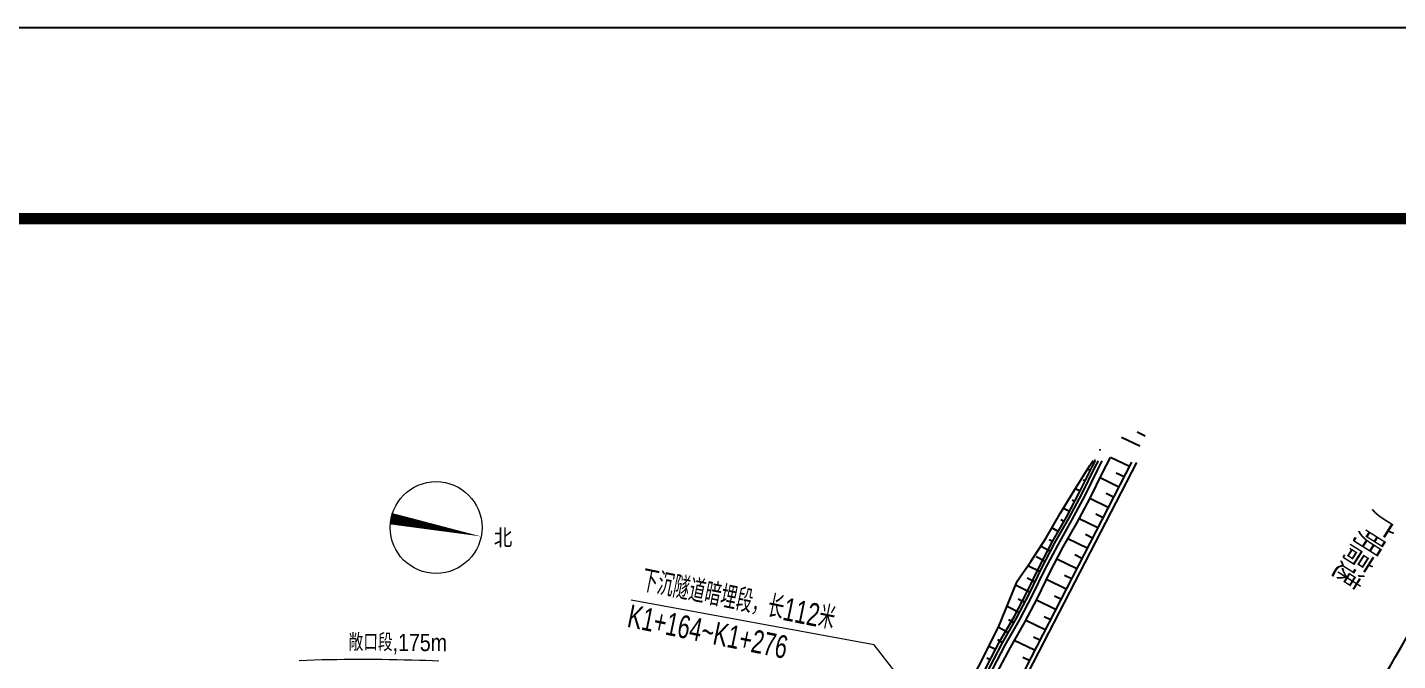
# Model space of a CAD drawing. Extents: x 141823 to 183823, y -39186 to 56515.
# Drawn here: x 145451 to 152610, y -12797 to -9486 of the extents above; entities that cross this region are included whole.
import ezdxf
from ezdxf.enums import TextEntityAlignment as Align

# ---------------------------------------------------------------- set-up
doc = ezdxf.new("R2010")
doc.units = 0
doc.header["$LTSCALE"] = 1000
doc.header["$MEASUREMENT"] = 0
doc.linetypes.add('ACAD_ISO04W100', pattern=[30, 24, -3, 0, -3])
for name, color, linetype in [('0-段落划分', 2, 'Continuous'), ('HIDE_B', 7, 'Continuous'), ('图框', 7, 'Continuous')]:
    doc.layers.add(name, color=color, linetype=linetype)
for name, color, linetype, lineweight in [('DIM_SYMB', 3, 'Continuous', 15), ('PUB_TEXT', 7, 'Continuous', 15), ('标注', 4, 'Continuous', 15), ('隧道', 6, 'Continuous', 5)]:
    doc.layers.add(name, color=color, linetype=linetype, lineweight=lineweight)
doc.styles.add('_TCH_DIM', font='hztxt_e.shx', dxfattribs={"width": 0.7, "bigfont": 'hztxt.shx'})
doc.styles.get("Standard").update_dxf_attribs({"font": 'hztxt_e.shx', "width": 0.7, "bigfont": 'hztxt.shx'})

# ---------------------------------------------------------------- blocks, each defined once
blk = doc.blocks.new('ac')
at = {"layer": '0-段落划分', "color": 2, "linetype": 'Continuous'}
for p, q in [((-9952827.29, 2543761.56), (-9952827.89, 2543760.14)), ((-9952825.47, 2543760.72), (-9952826.86, 2543757.45)), ((-9952821.83, 2543759.06), (-9952823.26, 2543755.71)), ((-9952820.01, 2543758.23), (-9952820.61, 2543756.83)), ((-9952818.19, 2543757.4), (-9952819.62, 2543754.05)), ((-9952816.37, 2543756.56), (-9952816.94, 2543755.24)), ((-9952814.55, 2543755.73), (-9952815.95, 2543752.45)), ((-9952824.45, 2543753.95), (-9952824.54, 2543753.75)), ((-9952822.64, 2543753.1), (-9952822.71, 2543752.95)), ((-9952812.73, 2543754.9), (-9952813.27, 2543753.63)), ((-9952810.91, 2543754.07), (-9952812.32, 2543750.76)), ((-9952809.09, 2543753.24), (-9952809.63, 2543751.98)), ((-9952820.81, 2543752.28), (-9952821.02, 2543751.82)), ((-9952818.98, 2543751.48), (-9952819.12, 2543751.16)), ((-9952817.15, 2543750.69), (-9952817.51, 2543749.84)), ((-9952807.27, 2543752.4), (-9952808.74, 2543748.97)), ((-9952805.45, 2543751.57), (-9952806, 2543750.29)), ((-9952803.63, 2543750.74), (-9952805.13, 2543747.22)), ((-9952815.33, 2543749.85), (-9952815.55, 2543749.37)), ((-9952813.52, 2543749), (-9952814.02, 2543747.93)), ((-9952811.72, 2543748.13), (-9952812.01, 2543747.57)), ((-9952801.81, 2543749.91), (-9952802.35, 2543748.66)), ((-9952799.99, 2543749.08), (-9952801.49, 2543745.58)), ((-9952798.18, 2543748.24), (-9952798.67, 2543747.08)), ((-9952809.94, 2543747.22), (-9952810.52, 2543746.07)), ((-9952808.16, 2543746.31), (-9952808.45, 2543745.73)), ((-9952806.43, 2543746.06), (-9952807.26, 2543744.28)), ((-9952796.36, 2543747.41), (-9952797.82, 2543743.99)), ((-9952794.54, 2543746.58), (-9952795.01, 2543745.47)), ((-9952792.72, 2543745.75), (-9952794.19, 2543742.29)), ((-9952804.62, 2543745.22), (-9952805.37, 2543743.59)), ((-9952802.79, 2543744.4), (-9952803.74, 2543742.2)), ((-9952800.95, 2543743.61), (-9952801.56, 2543742.2)), ((-9952790.9, 2543744.92), (-9952791.37, 2543743.81)), ((-9952789.08, 2543744.08), (-9952790.62, 2543740.47)), ((-9952799.12, 2543742.82), (-9952800.24, 2543740.21)), ((-9952797.3, 2543741.98), (-9952797.84, 2543740.82)), ((-9952795.49, 2543741.14), (-9952796.45, 2543739.08)), ((-9952787.26, 2543743.25), (-9952787.74, 2543742.12)), ((-9952793.69, 2543740.26), (-9952794.17, 2543739.34)), ((-9952791.92, 2543739.34), (-9952792.82, 2543737.58)), ((-9952790.14, 2543738.43), (-9952790.57, 2543737.59)), ((-9952788.87, 2543737.29), (-9952789.44, 2543736.05)), ((-9952787.05, 2543736.45), (-9952787.34, 2543735.84))]:
    blk.add_line(p, q, dxfattribs=at)
at = {"layer": '0-段落划分', "color": 2}
for p, q in [((-9952822.61, 2543760.24), (-9952735.39, 2543720.36)), ((-9952822.61, 2543759.42), (-9952735.75, 2543719.7))]:
    blk.add_line(p, q, dxfattribs=at)
at = {"layer": '0-段落划分', "color": 2, "linetype": 'Continuous', "flags": 128}
for points in [[(-9952807.19, 2543748.17), (-9952811.56, 2543750.4), (-9952816.01, 2543752.48), (-9952820.52, 2543754.44), (-9952823.26, 2543755.71)], [(-9952808.16, 2543746.31), (-9952812.52, 2543748.54), (-9952816.97, 2543750.61), (-9952821.48, 2543752.57), (-9952822.64, 2543753.1)], [(-9952807.65, 2543747.29), (-9952812.02, 2543749.51), (-9952816.47, 2543751.59), (-9952820.98, 2543753.55), (-9952822.61, 2543754.3)], [(-9952807.65, 2543747.29), (-9952812.02, 2543749.51), (-9952816.47, 2543751.59), (-9952820.98, 2543753.55), (-9952822.61, 2543754.3)], [(-9952807.93, 2543746.75), (-9952812.29, 2543748.98), (-9952816.74, 2543751.06), (-9952821.25, 2543753.01), (-9952822.61, 2543753.64)], [(-9952807.93, 2543746.75), (-9952812.29, 2543748.98), (-9952816.74, 2543751.06), (-9952821.25, 2543753.01), (-9952822.61, 2543753.64)], [(-9952808.76, 2543745.15), (-9952813.1, 2543747.43), (-9952817.4, 2543749.78), (-9952821.68, 2543752.19), (-9952822.61, 2543752.69)], [(-9952789.39, 2543739.84), (-9952793.75, 2543742.09), (-9952798.2, 2543744.17), (-9952802.73, 2543746.11), (-9952807.19, 2543748.17), (-9952807.19, 2543748.17)], [(-9952790.37, 2543737.98), (-9952794.73, 2543740.23), (-9952799.18, 2543742.31), (-9952803.7, 2543744.25), (-9952808.16, 2543746.31), (-9952808.16, 2543746.31)], [(-9952790.14, 2543738.43), (-9952794.5, 2543740.68), (-9952798.95, 2543742.75), (-9952803.47, 2543744.69), (-9952807.93, 2543746.75), (-9952807.93, 2543746.75)], [(-9952790.14, 2543738.43), (-9952794.5, 2543740.68), (-9952798.95, 2543742.75), (-9952803.47, 2543744.69), (-9952807.93, 2543746.75), (-9952807.93, 2543746.75)], [(-9952789.86, 2543738.96), (-9952794.22, 2543741.21), (-9952798.67, 2543743.28), (-9952803.19, 2543745.22), (-9952807.65, 2543747.29), (-9952807.65, 2543747.29)], [(-9952789.86, 2543738.96), (-9952794.22, 2543741.21), (-9952798.67, 2543743.28), (-9952803.19, 2543745.22), (-9952807.65, 2543747.29), (-9952807.65, 2543747.29)], [(-9952800.79, 2543740.37), (-9952804.52, 2543742.69), (-9952808.76, 2543745.15), (-9952808.76, 2543745.15)], [(-9952800.79, 2543740.37), (-9952792.82, 2543737.58), (-9952785.76, 2543734.38), (-9952774.93, 2543729.46), (-9952760.68, 2543722.82), (-9952760, 2543722.53)], [(-9952772.06, 2543730.62), (-9952776.41, 2543732.89), (-9952780.86, 2543734.97), (-9952785.4, 2543736.89), (-9952789.86, 2543738.96), (-9952789.86, 2543738.96)], [(-9952772.06, 2543730.62), (-9952776.41, 2543732.89), (-9952780.86, 2543734.97), (-9952785.4, 2543736.89), (-9952789.86, 2543738.96), (-9952789.86, 2543738.96)], [(-9952771.59, 2543731.5), (-9952775.94, 2543733.77), (-9952780.39, 2543735.85), (-9952784.93, 2543737.78), (-9952789.39, 2543739.84), (-9952789.39, 2543739.84)], [(-9952772.58, 2543729.65), (-9952776.93, 2543731.92), (-9952781.38, 2543734), (-9952785.91, 2543735.92), (-9952790.37, 2543737.98), (-9952790.37, 2543737.98)], [(-9952772.34, 2543730.09), (-9952776.69, 2543732.36), (-9952781.15, 2543734.44), (-9952785.68, 2543736.36), (-9952790.14, 2543738.43), (-9952790.14, 2543738.43)], [(-9952772.34, 2543730.09), (-9952776.69, 2543732.36), (-9952781.15, 2543734.44), (-9952785.68, 2543736.36), (-9952790.14, 2543738.43), (-9952790.14, 2543738.43)]]:
    blk.add_lwpolyline(points, dxfattribs=at)
at = {"layer": '0-段落划分', "color": 3, "linetype": 'ACAD_ISO04W100'}
blk.add_arc((-9954257.81, 2540962.97), 3200, 61.09589, 63.35254, dxfattribs=at)
at = {"layer": '标注', "linetype": 'ByBlock', "flags": 128}
blk.add_lwpolyline([(-9952781.28, 2543616.24, -0.018103), (-9952782.31, 2543637.12), (-9952782.33, 2543638.23), (-9952782.33, 2543639.39), (-9952782.34, 2543640.53)], format="xyb", dxfattribs=at)
at = {"layer": '隧道', "color": 7}
for p, q in [((-9952730.52, 2543765.89), (-9952788.73, 2543716.13)), ((-9952788.73, 2543716.13), (-9952794.51, 2543673.46))]:
    blk.add_line(p, q, dxfattribs=at)
at = {"layer": '0-段落划分', "color": 5, "ltscale": 1000, "width": 0.7}
blk.add_text('广明高速', height=5, rotation=330.4953, dxfattribs=at).set_placement((-9952803.24, 2543797.02), align=Align.MIDDLE_RIGHT)
at = {"layer": '标注', "color": 7, "width": 0.85}
blk.add_text('敞口段,175m', height=3, rotation=92.5495, dxfattribs=at).set_placement((-9952783.33, 2543624.75))
at = {"layer": '隧道', "color": 7, "width": 0.7}
for s, p in [('下沉隧道暗埋段，长112米', (-9952792.91, 2543709.08)), ('K1+164~K1+276', (-9952787.5, 2543701.03))]:
    blk.add_text(s, height=4, rotation=81.208, dxfattribs=at).set_placement(p, align=Align.MIDDLE_RIGHT)
blk = doc.blocks.new('zx')
at = {"layer": 'DIM_SYMB'}
blk.add_lwpolyline([(184672.4, -23518.9, 60, 0, 0), (185143.3, -23611.8, 0, 0, 0)], format="xyseb", dxfattribs=at)
blk.add_circle((184907.8, -23565.4), 240, dxfattribs=at)
at = {"layer": '标注', "linetype": 'ByBlock', "xscale": 29.99999999999998, "yscale": 29.99999999999998, "zscale": 29.99999999999998, "rotation": 267.2929497497675}
blk.add_blockref('ac', (-90141045.2, -294670498.8), dxfattribs=at)
at = {"layer": 'PUB_TEXT', "style": '_TCH_DIM'}
blk.add_text('北', height=96.5, dxfattribs=at).set_placement((185209.6, -23669.2))

msp = doc.modelspace()

# ---------------------------------------------------------------- linework, layer by layer
at = {"layer": 'HIDE_B', "flags": 128}
msp.add_lwpolyline([(144823.3, -37186.1), (144823.3, -37186.1), (144823.3, -37186.1), (144823.3, -10486.1), (144823.3, -10486.1), (144823.3, -10486.1), (182823.3, -10486.1), (182823.3, -10486.1), (182823.3, -10486.1), (182823.3, -10486.1), (182823.3, -10486.1), (182823.3, -10486.1), (182823.3, -37186.1), (182823.3, -37186.1), (144823.3, -37186.1)], close=True, dxfattribs=at)
at = {"layer": '图框', "linetype": 'Continuous'}
msp.add_lwpolyline([(141823.3, -9486.1), (183823.3, -9486.1), (183823.3, -39186.1), (141823.3, -39186.1)], close=True, dxfattribs=at)
at = {"layer": '图框', "linetype": 'Continuous', "const_width": 60}
msp.add_lwpolyline([(182823.3, -10486.1), (144823.3, -10486.1), (144823.3, -38186.1), (182823.3, -38186.1), (182823.3, -10486.1)], dxfattribs=at)

# ---------------------------------------------------------------- block references
msp.add_blockref('zx', (-37321.5, 11464.3))

doc.saveas('drawing.dxf')
